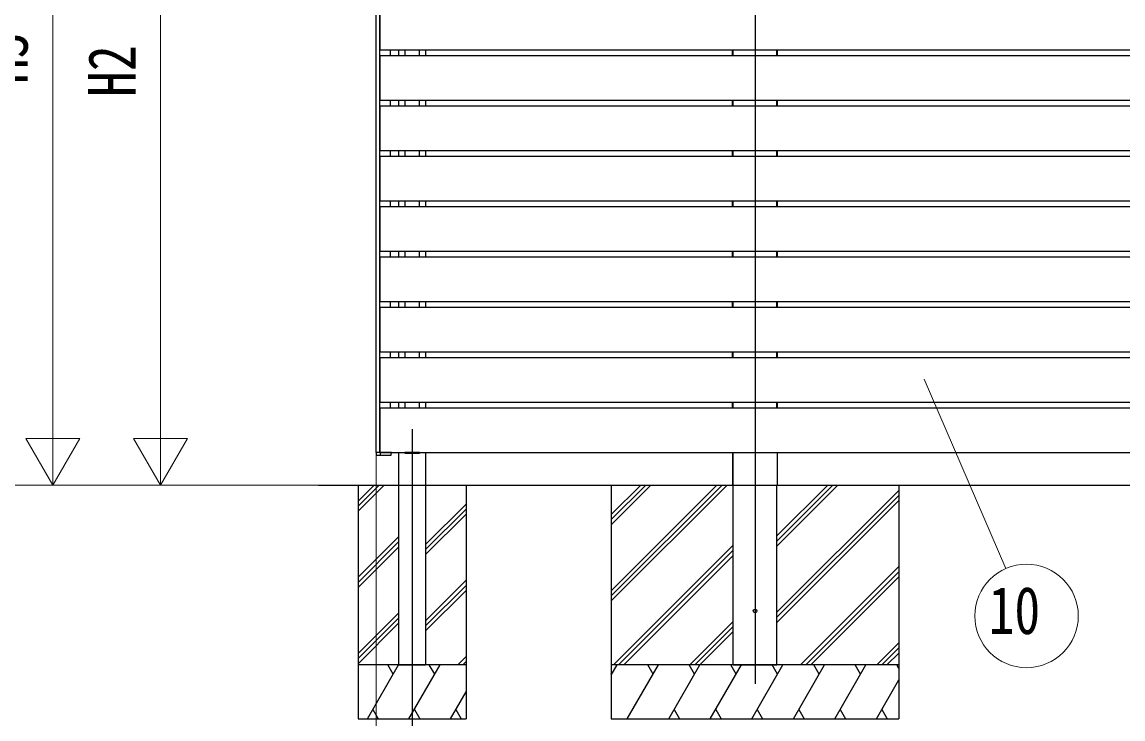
# Model space of a CAD drawing. Units: millimetres, scale not verified. Extents: x -16820 to 16820, y -11880 to 11880.
# Drawn here: x -5410 to -2346, y -8558 to -6619 of the extents above; entities that cross this region are included whole.
import ezdxf
from ezdxf.enums import TextEntityAlignment as Align

# ---------------------------------------------------------------- set-up
doc = ezdxf.new("R2010")
doc.units = ezdxf.units.MM
doc.header["$LTSCALE"] = 40
for name, color, linetype in [('0-3_YKK_11', 7, 'Continuous'), ('0-4_YKK_12', 2, 'Continuous'), ('0-5_YKK_A1', 4, 'Continuous')]:
    doc.layers.add(name, color=color, linetype=linetype)
doc.layers.add('0-6_YKK_D', color=6, linetype='Continuous', lineweight=18)
doc.styles.add('ＭＳ ゴシック', font='')
doc.styles.get('ＭＳ ゴシック').set_extended_font_data('MS Gothic')

msp = doc.modelspace()

# ---------------------------------------------------------------- linework, layer by layer
at = {"layer": '0-3_YKK_11'}
for p, q in [((-3432.42, -6712.09), (-3432.42, -6696.09)), ((-3431.22, -6712.09), (-3431.22, -6696.09)), ((-3430.82, -6712.09), (-3430.82, -6696.09)), ((-3309.02, -6712.09), (-3309.02, -6696.09)), ((-3308.62, -6712.09), (-3308.62, -6696.09)), ((-3307.42, -6712.09), (-3307.42, -6696.09)), ((-3432.42, -6852.09), (-3432.42, -6836.09)), ((-3431.22, -6852.09), (-3431.22, -6836.09)), ((-3430.82, -6852.09), (-3430.82, -6836.09)), ((-3309.02, -6852.09), (-3309.02, -6836.09)), ((-3308.62, -6852.09), (-3308.62, -6836.09)), ((-3307.42, -6852.09), (-3307.42, -6836.09)), ((-3432.42, -6992.09), (-3432.42, -6976.09)), ((-3431.22, -6992.09), (-3431.22, -6976.09)), ((-3430.82, -6992.09), (-3430.82, -6976.09)), ((-3309.02, -6992.09), (-3309.02, -6976.09)), ((-3308.62, -6992.09), (-3308.62, -6976.09)), ((-3307.42, -6992.09), (-3307.42, -6976.09)), ((-3432.42, -7132.09), (-3432.42, -7116.09)), ((-3431.22, -7132.09), (-3431.22, -7116.09)), ((-3430.82, -7132.09), (-3430.82, -7116.09)), ((-3309.02, -7132.09), (-3309.02, -7116.09)), ((-3308.62, -7132.09), (-3308.62, -7116.09)), ((-3307.42, -7132.09), (-3307.42, -7116.09)), ((-3432.42, -7272.09), (-3432.42, -7256.09)), ((-3431.22, -7272.09), (-3431.22, -7256.09)), ((-3430.82, -7272.09), (-3430.82, -7256.09)), ((-3309.02, -7272.09), (-3309.02, -7256.09)), ((-3308.62, -7272.09), (-3308.62, -7256.09)), ((-3307.42, -7272.09), (-3307.42, -7256.09)), ((-3432.42, -7412.09), (-3432.42, -7396.09)), ((-3431.22, -7412.09), (-3431.22, -7396.09)), ((-3430.82, -7412.09), (-3430.82, -7396.09)), ((-3309.02, -7412.09), (-3309.02, -7396.09)), ((-3308.62, -7412.09), (-3308.62, -7396.09)), ((-3307.42, -7412.09), (-3307.42, -7396.09)), ((-3432.42, -7552.09), (-3432.42, -7536.09)), ((-3431.22, -7552.09), (-3431.22, -7536.09)), ((-3430.82, -7552.09), (-3430.82, -7536.09)), ((-3309.02, -7552.09), (-3309.02, -7536.09)), ((-3308.62, -7552.09), (-3308.62, -7536.09)), ((-3307.42, -7552.09), (-3307.42, -7536.09)), ((-3432.42, -7692.09), (-3432.42, -7676.09)), ((-3431.22, -7692.09), (-3431.22, -7676.09)), ((-3430.82, -7692.09), (-3430.82, -7676.09)), ((-3309.02, -7692.09), (-3309.02, -7676.09)), ((-3308.62, -7692.09), (-3308.62, -7676.09)), ((-3307.42, -7692.09), (-3307.42, -7676.09)), ((-3432.42, -7816.09), (-3432.42, -7907.09)), ((-3430.82, -8407.09), (-3430.82, -7816.09)), ((-3308.62, -7816.09), (-3308.62, -7907.09)), ((-3431.52, -7907.09), (-3431.22, -7907.09))]:
    msp.add_line(p, q, dxfattribs=at)
for points in [[(-3430.82, -7907.09), (-3430.92, -7907.09), (-3431.22, -7907.09), (-3431.22, -7816.09)], [(-3309.02, -8407.09), (-3309.02, -7907.09), (-3308.92, -7907.09), (-3308.62, -7907.09), (-3308.32, -7907.09), (-3307.72, -7907.09), (-3307.42, -7907.09), (-3307.42, -7816.09)], [(-3432.42, -7907.09), (-3432.12, -7907.09), (-3431.52, -7907.09)]]:
    msp.add_lwpolyline(points, dxfattribs=at)
at = {"layer": '0-4_YKK_12'}
for p, q in [((-3369.92, -5538.28), (-3369.92, -8459.59)), ((-4324.11, -7751.09), (-4324.11, -8657.09))]:
    msp.add_line(p, q, dxfattribs=at)
at = {"layer": '0-5_YKK_A1'}
for p, q in [((-4424.11, -7816.09), (-4424.11, -5732.09)), ((-4414.11, -7816.09), (-4414.11, -5732.09)), ((-4413.61, -6572.09), (-4413.61, -6696.09)), ((-4413.61, -6696.09), (-3432.42, -6696.09)), ((-4384.11, -6712.09), (-4384.11, -6696.09)), ((-4361.61, -6696.09), (-4361.61, -6712.09)), ((-4344.11, -6696.09), (-4344.11, -6712.09)), ((-4304.11, -6696.09), (-4304.11, -6712.09)), ((-4286.61, -6696.09), (-4286.61, -6712.09)), ((-4413.61, -6712.09), (-4413.61, -6836.09)), ((-4413.61, -6836.09), (-3432.42, -6836.09)), ((-4413.61, -6852.09), (-4413.61, -6976.09)), ((-4384.11, -6852.09), (-4384.11, -6836.09)), ((-4361.61, -6836.09), (-4361.61, -6852.09)), ((-4344.11, -6836.09), (-4344.11, -6852.09)), ((-4304.11, -6836.09), (-4304.11, -6852.09)), ((-4286.61, -6836.09), (-4286.61, -6852.09)), ((-4413.61, -6976.09), (-3432.42, -6976.09)), ((-4384.11, -6992.09), (-4384.11, -6976.09)), ((-4361.61, -6976.09), (-4361.61, -6992.09)), ((-4344.11, -6976.09), (-4344.11, -6992.09)), ((-4304.11, -6976.09), (-4304.11, -6992.09)), ((-4286.61, -6976.09), (-4286.61, -6992.09)), ((-4413.61, -6992.09), (-4413.61, -7116.09)), ((-4413.61, -7116.09), (-3432.42, -7116.09)), ((-4413.61, -7132.09), (-4413.61, -7256.09)), ((-4384.11, -7132.09), (-4384.11, -7116.09)), ((-4361.61, -7116.09), (-4361.61, -7132.09)), ((-4344.11, -7116.09), (-4344.11, -7132.09)), ((-4304.11, -7116.09), (-4304.11, -7132.09)), ((-4286.61, -7116.09), (-4286.61, -7132.09)), ((-4413.61, -7256.09), (-3432.42, -7256.09)), ((-4384.11, -7272.09), (-4384.11, -7256.09)), ((-4361.61, -7256.09), (-4361.61, -7272.09)), ((-4344.11, -7256.09), (-4344.11, -7272.09)), ((-4304.11, -7256.09), (-4304.11, -7272.09)), ((-4286.61, -7256.09), (-4286.61, -7272.09)), ((-4413.61, -7272.09), (-4413.61, -7396.09)), ((-4413.61, -7396.09), (-3432.42, -7396.09)), ((-4413.61, -7412.09), (-4413.61, -7536.09)), ((-4384.11, -7412.09), (-4384.11, -7396.09)), ((-4361.61, -7396.09), (-4361.61, -7412.09)), ((-4344.11, -7396.09), (-4344.11, -7412.09)), ((-4304.11, -7396.09), (-4304.11, -7412.09)), ((-4286.61, -7396.09), (-4286.61, -7412.09)), ((-4413.61, -7536.09), (-3432.42, -7536.09)), ((-4413.61, -7552.09), (-4413.61, -7676.09)), ((-4384.11, -7552.09), (-4384.11, -7536.09)), ((-4361.61, -7536.09), (-4361.61, -7552.09)), ((-4344.11, -7536.09), (-4344.11, -7552.09)), ((-4304.11, -7536.09), (-4304.11, -7552.09)), ((-4286.61, -7536.09), (-4286.61, -7552.09)), ((-4413.61, -7676.09), (-3432.42, -7676.09)), ((-4384.11, -7692.09), (-4384.11, -7676.09)), ((-4361.61, -7676.09), (-4361.61, -7692.09)), ((-4344.11, -7676.09), (-4344.11, -7692.09)), ((-4304.11, -7676.09), (-4304.11, -7692.09)), ((-4286.61, -7676.09), (-4286.61, -7692.09)), ((-4413.61, -7692.09), (-4413.61, -7816.09)), ((-4384.11, -7816.09), (-4424.11, -7816.09)), ((-4424.11, -7816.09), (-4424.11, -7822.59)), ((-4423.11, -7816.09), (-4424.11, -7816.09)), ((-4423.11, -7823.59), (-4413.2, -7823.59)), ((-4413.61, -7816.09), (-3432.42, -7816.09)), ((-4411.21, -7823.59), (-4413.2, -7823.59)), ((-4410.81, -7816.09), (-4411.8, -7816.09)), ((-4411.21, -7823.59), (-4383.2, -7823.59)), ((-4361.61, -7816.09), (-4361.61, -7907.09)), ((-4303.61, -7816.09), (-4344.61, -7816.09)), ((-4303.61, -7816.09), (-4303.61, -7818.09)), ((-4286.61, -7816.09), (-4286.61, -7907.09)), ((-4584.31, -7907.09), (904.74, -7907.09)), ((-4474.11, -7907.09), (-4474.11, -8557.09)), ((-4474.11, -7951.27), (-4429.93, -7907.09)), ((-4474.11, -7965.41), (-4415.79, -7907.09)), ((-4474.11, -7979.55), (-4401.65, -7907.09)), ((-4361.61, -7907.09), (-4361.61, -8407.09)), ((-4286.61, -7907.09), (-4286.61, -8407.09)), ((-4174.11, -7907.09), (-4174.11, -8557.09)), ((-3769.92, -7907.09), (-3769.92, -8557.09)), ((-3769.92, -8201.06), (-3475.94, -7907.09)), ((-3769.92, -8215.21), (-3461.8, -7907.09)), ((-3769.92, -8229.35), (-3447.66, -7907.09)), ((-3769.92, -7988.93), (-3688.08, -7907.09)), ((-3769.92, -8003.07), (-3673.93, -7907.09)), ((-3769.92, -8017.21), (-3659.79, -7907.09)), ((-3309.02, -8076.82), (-3139.29, -7907.09)), ((-3309.02, -8062.67), (-3153.43, -7907.09)), ((-3309.02, -8048.53), (-3167.57, -7907.09)), ((-3309.02, -8260.66), (-2969.92, -7921.57)), ((-2969.92, -7907.09), (-2969.92, -8557.09)), ((-4286.61, -8072.13), (-4174.11, -7959.63)), ((-3309.02, -8274.8), (-2969.92, -7935.71)), ((-3309.02, -8288.95), (-2969.92, -7949.85)), ((-4286.61, -8086.27), (-4174.11, -7973.77)), ((-4286.61, -8100.42), (-4174.11, -7987.92)), ((-4474.11, -8163.4), (-4361.61, -8050.9)), ((-4474.11, -8177.54), (-4361.61, -8065.04)), ((-4474.11, -8191.68), (-4361.61, -8079.18)), ((-3763.81, -8407.09), (-3430.82, -8074.1)), ((-3749.67, -8407.09), (-3430.82, -8088.24)), ((-3735.53, -8407.09), (-3430.82, -8102.38)), ((-3243.31, -8407.09), (-2969.92, -8133.7)), ((-3229.17, -8407.09), (-2969.92, -8147.84)), ((-4286.61, -8284.26), (-4174.11, -8171.76)), ((-3215.03, -8407.09), (-2969.92, -8161.98)), ((-4286.61, -8298.4), (-4174.11, -8185.9)), ((-4286.61, -8312.55), (-4174.11, -8200.05)), ((-4474.11, -8375.53), (-4361.61, -8263.03)), ((-4474.11, -8389.67), (-4361.61, -8277.17)), ((-4474.11, -8403.81), (-4361.61, -8291.31)), ((-3551.68, -8407.09), (-3430.82, -8286.23)), ((-3537.54, -8407.09), (-3430.82, -8300.37)), ((-3523.39, -8407.09), (-3430.82, -8314.51)), ((-3031.18, -8407.09), (-2969.92, -8345.83)), ((-3017.04, -8407.09), (-2969.92, -8359.97)), ((-4197.3, -8407.09), (-4174.11, -8383.89)), ((-3002.9, -8407.09), (-2969.92, -8374.11)), ((-4174.11, -8407.09), (-4474.11, -8407.09)), ((-4448.42, -8557.09), (-4361.82, -8407.09)), ((-4376.82, -8433.07), (-4391.82, -8407.09)), ((-4361.61, -8407.09), (-4286.61, -8407.09)), ((-4332.95, -8557.09), (-4246.35, -8407.09)), ((-4261.35, -8433.07), (-4276.35, -8407.08)), ((-4183.16, -8407.09), (-4174.11, -8398.04)), ((-2969.92, -8407.09), (-3769.92, -8407.09)), ((-3769.92, -8436.03), (-3753.21, -8407.09)), ((-3725.38, -8557.09), (-3638.77, -8407.09)), ((-3653.77, -8433.07), (-3668.78, -8407.09)), ((-3609.9, -8557.09), (-3523.3, -8407.09)), ((-3538.3, -8433.07), (-3553.3, -8407.09)), ((-3494.43, -8557.09), (-3407.83, -8407.09)), ((-3422.83, -8433.07), (-3437.83, -8407.09)), ((-3430.82, -8407.09), (-3309.02, -8407.09)), ((-3378.96, -8557.09), (-3292.36, -8407.09)), ((-3307.36, -8433.07), (-3322.36, -8407.08)), ((-3263.49, -8557.09), (-3176.89, -8407.09)), ((-3191.89, -8433.07), (-3206.89, -8407.09)), ((-3148.02, -8557.09), (-3061.42, -8407.09)), ((-3076.42, -8433.07), (-3091.42, -8407.09)), ((-2969.92, -8417.53), (-2975.95, -8407.09)), ((-3768.21, -8433.07), (-3769.92, -8430.11)), ((-3032.55, -8557.09), (-2969.92, -8448.6)), ((-4217.48, -8557.09), (-4174.11, -8481.96)), ((-4433.42, -8531.1), (-4418.42, -8557.09)), ((-4317.95, -8531.11), (-4302.95, -8557.09)), ((-4202.48, -8531.11), (-4187.49, -8557.09)), ((-3594.91, -8531.11), (-3579.91, -8557.09)), ((-3479.43, -8531.11), (-3464.44, -8557.09)), ((-3363.96, -8531.11), (-3348.97, -8557.09)), ((-3248.5, -8531.11), (-3233.5, -8557.09)), ((-3133.02, -8531.11), (-3118.03, -8557.09)), ((-3017.55, -8531.11), (-3002.56, -8557.09)), ((-4474.11, -8557.09), (-4174.11, -8557.09)), ((-3769.92, -8557.09), (-2969.92, -8557.09))]:
    msp.add_line(p, q, dxfattribs=at)
for points in [[(-3432.42, -6696.09), (453.38, -6696.09), (575.39, -6696.09)], [(-4413.61, -6712.09), (-3432.42, -6712.09), (453.38, -6712.09)], [(-4413.61, -6852.09), (-3432.42, -6852.09), (453.38, -6852.09)], [(-3432.42, -6836.09), (453.38, -6836.09), (575.39, -6836.09)], [(-3432.42, -6976.09), (453.38, -6976.09), (575.39, -6976.09)], [(-4413.61, -6992.09), (-3432.42, -6992.09), (453.38, -6992.09)], [(-4413.61, -7132.09), (-3432.42, -7132.09), (453.38, -7132.09)], [(-3432.42, -7116.09), (453.38, -7116.09), (575.39, -7116.09)], [(-3432.42, -7256.09), (453.38, -7256.09), (575.39, -7256.09)], [(-4413.61, -7272.09), (-3432.42, -7272.09), (453.38, -7272.09)], [(-4413.61, -7412.09), (-3432.42, -7412.09), (453.38, -7412.09)], [(-3432.42, -7396.09), (453.38, -7396.09), (575.39, -7396.09)], [(-4413.61, -7552.09), (-3432.42, -7552.09), (453.38, -7552.09)], [(-3432.42, -7536.09), (453.38, -7536.09), (575.39, -7536.09)], [(-3432.42, -7676.09), (453.38, -7676.09), (575.39, -7676.09)], [(-4413.61, -7692.09), (-3432.42, -7692.09), (453.38, -7692.09)], [(-4412.21, -7822.65), (-4411.8, -7816.09), (-4412.8, -7816.09), (-4423.11, -7816.09)], [(-4382.21, -7822.65), (-4381.8, -7816.09), (-4382.8, -7816.09), (-4410.81, -7816.09)], [(-4344.61, -7816.09), (-4344.61, -7818.09), (-4303.61, -7818.09)], [(-3432.42, -7816.09), (453.38, -7816.09), (575.39, -7816.09)]]:
    msp.add_lwpolyline(points, dxfattribs=at)
msp.add_circle((-3369.92, -8257.09), 5, dxfattribs=at)
for centre, start, end in [((-4423.11, -7822.59), 180, 270), ((-4413.2, -7822.59), 270, 356.5), ((-4383.2, -7822.59), 270, 356.5)]:
    msp.add_arc(centre, 1, start, end, dxfattribs=at)
at = {"layer": '0-6_YKK_D'}
for p, q in [((-5324.11, -5614.39), (-5324.11, -7757.09)), ((-5024.11, -5686.06), (-5024.11, -7757.09)), ((-2899.32, -7612.11), (-2671.83, -8138.78)), ((-5324.11, -7907.09), (-5324.11, -7647.28)), ((-5024.11, -7907.09), (-5024.11, -7647.28)), ((-4424.11, -7734.28), (-4424.11, -9258.09)), ((-5324.11, -7907.09), (-5399.11, -7777.18)), ((-5249.11, -7777.18), (-5399.11, -7777.18)), ((-5324.11, -7907.09), (-5249.11, -7777.18)), ((-5024.11, -7907.09), (-5099.11, -7777.18)), ((-4949.11, -7777.18), (-5099.11, -7777.18)), ((-5024.11, -7907.09), (-4949.11, -7777.18)), ((-4585.31, -7907.09), (-5625.11, -7907.09)), ((-4585.31, -7907.09), (-5325.11, -7907.09)), ((-4585.31, -7907.09), (-5025.11, -7907.09))]:
    msp.add_line(p, q, dxfattribs=at)
msp.add_circle((-2614.72, -8270.98), 144, dxfattribs=at)

# ---------------------------------------------------------------- texts
at = {"layer": '0-6_YKK_D', "style": 'ＭＳ ゴシック', "width": 0.8}
for s, p in [('H3', (-5354.11, -6791.34)), ('H2', (-5054.11, -6827.17))]:
    msp.add_text(s, height=132, rotation=90, dxfattribs=at).set_placement(p, align=Align.BOTTOM_LEFT)
msp.add_text('10', height=132, dxfattribs=at).set_placement((-2720.32, -8360.98), align=Align.BOTTOM_LEFT)

doc.saveas('drawing.dxf')
